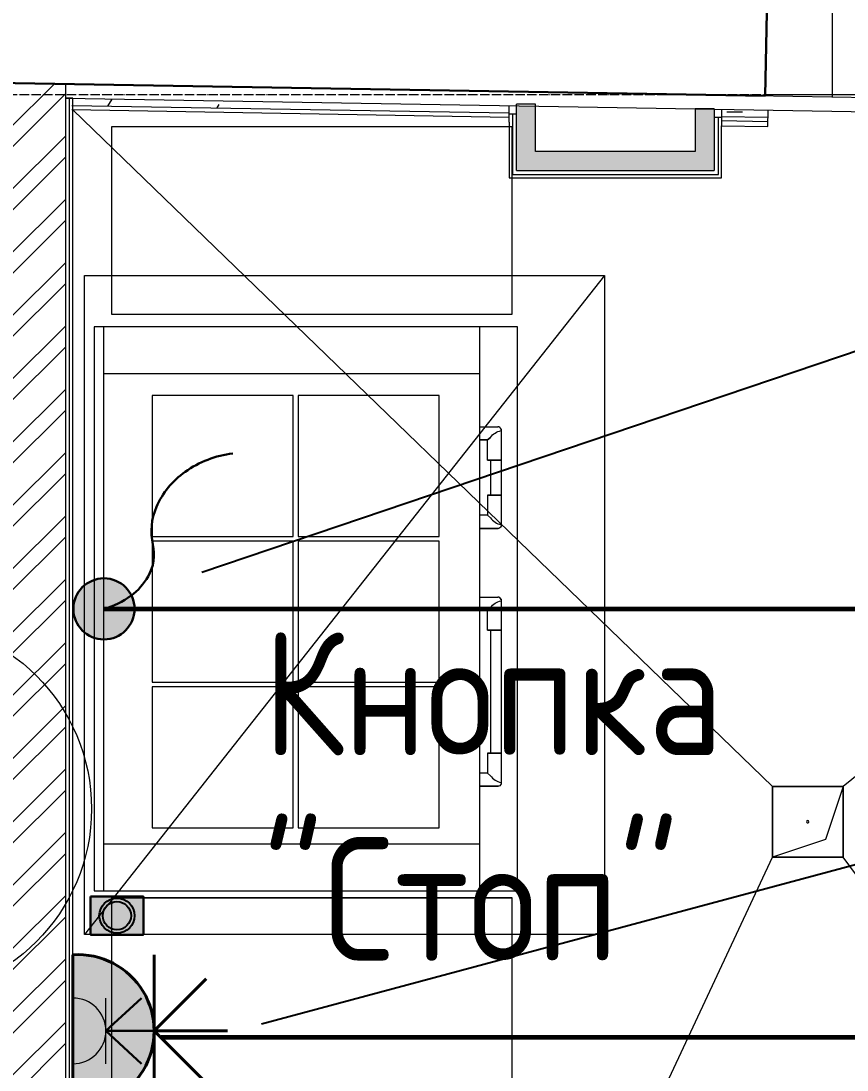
# Model space of a CAD drawing. Header units: millimetres. Extents: x -32 to 417638015, y -35 to 175284279.
# Drawn here: x 221053 to 222809, y 86238 to 88470 of the extents above; entities that cross this region are included whole.
import ezdxf
from ezdxf.enums import TextEntityAlignment as Align

# ---------------------------------------------------------------- set-up
doc = ezdxf.new("R2010")
doc.units = ezdxf.units.MM
doc.linetypes.add('ADSK_Линия сетки', pattern=[25, 20, -2.5, 0, -2.5])
for name, color, linetype, lineweight in [('_ЭМ_гофра', 5, 'Continuous', 60), ('_ЭМ_Розетки комп', 1, 'Continuous', 30), ('_ЭМ_ТХ_пищеблок', 7, 'Continuous', 30), ('Атрибут', 7, 'Continuous', 5), ('Обобщенные модели', 7, 'Continuous', 18), ('Оборудование', 7, 'Continuous', 18), ('Оборудование пищеблок', 250, 'Continuous', 5), ('Оси', 253, 'Continuous', 9), ('Перекрытие', 7, 'Continuous', 18), ('Пищ_ОБорудование', 7, 'Continuous', 0), ('Стены внутренние', 7, 'Continuous', 18), ('Стены несущие', 7, 'Continuous', 30), ('Стены отделка', 7, 'Continuous', 30), ('Стены штриховка', 7, 'Continuous', 9), ('ТХ_розетки', 3, 'Continuous', 13), ('ШТРИХОВКА', 252, 'Continuous', 15), ('ЭМ', 5, 'Continuous', 40), ('ЭО', 94, 'Continuous', 30), ('ЭОМ_Кабельный вывод', 1, 'Continuous', 35)]:
    doc.layers.add(name, color=color, linetype=linetype, lineweight=lineweight)
doc.layers.add('PDF __ЭМ_Надписи', color=7, linetype='Continuous')
doc.layers.add('ЭОМ_Лотки рабочие', color=5, linetype='Continuous')
doc.layers.add('Линии', color=7, linetype='Continuous', lineweight=9, true_color=0x00a600)
doc.styles.add('GOST Common', font='GOST_Common.ttf', dxfattribs={"width": 0.9, "height": 350})
doc.styles.add('ISOCPEUR', font='isocpeur.ttf', dxfattribs={"width": 0.85, "height": 275})
pattern_1 = [(0, (557.2, 188.9), (406.4, 101.6), [33.528, -271.272, 33.528, -271.272, -1625.6]), (0, (557.2, 188.9), (406.4, 101.6), [-609.6, 33.528, -576.072, 33.528, -271.272, -711.2]), (0, (557.2, 188.9), (406.4, 101.6), [-1524, 33.528, -169.672, 33.528, -474.472]), (120, (709.6, 239.7), (-291.18818, 301.15272), [33.528, -271.272, 33.528, -271.272, -1625.6]), (120, (709.6, 239.7), (-291.18818, 301.15272), [-609.6, 33.528, -576.072, 33.528, -271.272, -711.2]), (120, (709.6, 239.7), (-291.18818, 301.15272), [-1524, 33.528, -169.672, 33.528, -474.472]), (240, (760.4, 442.9), (-115.21182, -402.75272), [33.528, -271.272, 33.528, -271.272, -1625.6]), (240, (760.4, 442.9), (-115.21182, -402.75272), [-609.6, 33.528, -576.072, 33.528, -271.272, -711.2]), (240, (760.4, 442.9), (-115.21182, -402.75272), [-1524, 33.528, -169.672, 33.528, -474.472])]

# ---------------------------------------------------------------- blocks, each defined once
blk = doc.blocks.new('_ЭМ_ТХ_Пищеблок')
at = {"layer": 'Оборудование', "color": 8}
for p, q in [((59099.3, 38314.7, 2), (57993.3, 36912.6, 2)), ((57993.3, 36912.6, 2), (57993.3, 38314.7, 2)), ((57993.3, 38314.7, 2), (59099.3, 38314.7, 2)), ((59099.3, 38314.7, 2), (59099.3, 36912.6, 2)), ((59099.3, 36912.6, 2), (57993.3, 36912.6, 2))]:
    blk.add_line(p, q, dxfattribs=at)
at = {"layer": 'Оборудование пищеблок', "color": 8}
for points in [[(58901.9, 38632.1), (58901.9, 38232.1), (58051.9, 38232.1), (58051.9, 38632.1)], [(58901.9, 36991.2), (58901.9, 36591.2), (58051.9, 36591.2), (58051.9, 36991.2)]]:
    blk.add_lwpolyline(points, close=True, dxfattribs=at)
at = {"layer": 'Пищ_ОБорудование', "color": 8}
for points in [[(58914.2, 38206), (58014.2, 38206), (58014.2, 37006), (58914.2, 37006)], [(58834.2, 37006), (58834.2, 38206), (58034.2, 38206), (58034.2, 37006)], [(58834.2, 37106), (58834.2, 38106), (58034.2, 38106), (58034.2, 37106)], [(58437.5, 37759.8), (58437.5, 38059.8), (58137.5, 38059.8), (58137.5, 37759.8)], [(58747.5, 37759.8), (58747.5, 38059.8), (58447.5, 38059.8), (58447.5, 37759.8)], [(58437.5, 37449.8), (58437.5, 37749.8), (58137.5, 37749.8), (58137.5, 37449.8)], [(58747.5, 37449.8), (58747.5, 37749.8), (58447.5, 37749.8), (58447.5, 37449.8)], [(58437.5, 37139.8), (58437.5, 37439.8), (58137.5, 37439.8), (58137.5, 37139.8)], [(58747.5, 37139.8), (58747.5, 37439.8), (58447.5, 37439.8), (58447.5, 37139.8)]]:
    blk.add_lwpolyline(points, close=True, dxfattribs=at)
for points in [[(58834.2, 37993.1), (58872.7, 37993.1)], [(58850.6, 37922.4), (58879.2, 37922.4), (58850.6, 37922.4), (58850.6, 37965), (58856.7, 37970.7), (58850.6, 37965), (58834.2, 37965)], [(58879.2, 37988.3), (58879.2, 37781.6)], [(58856.7, 37922.4), (58856.7, 37847.5)], [(58850.6, 37847.5), (58879.2, 37847.5), (58850.6, 37847.5), (58850.6, 37804.8), (58856.7, 37799.2), (58850.6, 37804.8), (58834.2, 37804.8)], [(58872.7, 37776.7), (58834.2, 37776.7)], [(58872.7, 37776.7), (58834.2, 37776.7)], [(58834.2, 37776.7), (58872.7, 37776.7)], [(58834.2, 37630.8), (58872.7, 37630.8)], [(58879.2, 37626), (58879.2, 37233.1)], [(58850.6, 37560.1), (58879.2, 37560.1), (58850.6, 37560.1), (58850.6, 37602.7), (58856.7, 37608.4), (58850.6, 37602.7), (58834.2, 37602.7)], [(58856.7, 37560.1), (58856.7, 37298.9)], [(58850.6, 37298.9), (58879.2, 37298.9), (58850.6, 37298.9), (58850.6, 37256.3), (58856.7, 37250.7), (58850.6, 37256.3), (58834.2, 37256.3)], [(58872.7, 37228.2), (58834.2, 37228.2)], [(58834.2, 37228.2), (58872.7, 37228.2)]]:
    blk.add_lwpolyline(points, dxfattribs=at)
for points in [[(58879.2, 37988.3, 0.332973), (58872.3, 37993.1)], [(58850.6, 37965), (58856.7, 37970.7, -0.180162), (58879.2, 37985)], [(58850.6, 37804.8), (58856.7, 37799.2, 0.180162), (58879.2, 37784.9)], [(58879.2, 37781.6, -0.332973), (58872.3, 37776.7)], [(58850.6, 37602.7), (58856.7, 37608.4, -0.180162), (58879.2, 37622.7)], [(58879.2, 37626, 0.332973), (58872.3, 37630.8)], [(58850.6, 37256.3), (58856.7, 37250.7, 0.180162), (58879.2, 37236.3)], [(58879.2, 37233.1, -0.332973), (58872.3, 37228.2)]]:
    blk.add_lwpolyline(points, format="xyb", dxfattribs=at)
at = {"layer": 'Атрибут', "color": 8, "style": 'ISOCPEUR', "width": 0.85}
blk.add_attdef('№_ПОЗИЦИИ', text='', height=150, rotation=90, dxfattribs=at).set_placement((58331.7, 39155.2), align=Align.MIDDLE_CENTER)
blk = doc.blocks.new('ТХ пищеблок....')
at = {"layer": 'Оборудование', "color": 8}
for p, q in [((5328, 21580.4, 2), (5328, 22982.6, 2)), ((5328, 22982.6, 2), (6434, 22982.6, 2)), ((6434, 22982.6, 2), (5328, 21580.4, 2)), ((6434, 22982.6, 2), (6434, 21580.4, 2)), ((6434, 21580.4, 2), (5328, 21580.4, 2))]:
    blk.add_line(p, q, dxfattribs=at)
at = {"layer": 'Оборудование пищеблок', "color": 8}
for points in [[(6236.6, 23299.9), (6236.6, 22899.9), (5386.6, 22899.9), (5386.6, 23299.9)], [(6236.6, 21659.1), (6236.6, 21259.1), (5386.6, 21259.1), (5386.6, 21659.1)]]:
    blk.add_lwpolyline(points, close=True, dxfattribs=at)
at = {"layer": 'Пищ_ОБорудование', "color": 8}
for points in [[(6248.9, 22873.9), (5348.9, 22873.9), (5348.9, 21673.9), (6248.9, 21673.9)], [(6168.9, 21673.9), (6168.9, 22873.9), (5368.9, 22873.9), (5368.9, 21673.9)], [(6168.9, 21773.9), (6168.9, 22773.9), (5368.9, 22773.9), (5368.9, 21773.9)], [(5772.2, 22427.7), (5772.2, 22727.7), (5472.2, 22727.7), (5472.2, 22427.7)], [(6082.2, 22427.7), (6082.2, 22727.7), (5782.2, 22727.7), (5782.2, 22427.7)], [(5772.2, 22117.7), (5772.2, 22417.7), (5472.2, 22417.7), (5472.2, 22117.7)], [(6082.2, 22117.7), (6082.2, 22417.7), (5782.2, 22417.7), (5782.2, 22117.7)], [(5772.2, 21807.7), (5772.2, 22107.7), (5472.2, 22107.7), (5472.2, 21807.7)], [(6082.2, 21807.7), (6082.2, 22107.7), (5782.2, 22107.7), (5782.2, 21807.7)]]:
    blk.add_lwpolyline(points, close=True, dxfattribs=at)
for points in [[(6168.9, 22661), (6207.4, 22661)], [(6213.9, 22656.1), (6213.9, 22449.4)], [(6185.4, 22590.2), (6213.9, 22590.2), (6185.4, 22590.2), (6185.4, 22632.9), (6191.4, 22638.5), (6185.4, 22632.9), (6168.9, 22632.9)], [(6191.4, 22590.2), (6191.4, 22515.3)], [(6185.4, 22515.3), (6213.9, 22515.3), (6185.4, 22515.3), (6185.4, 22472.7), (6191.4, 22467), (6185.4, 22472.7), (6168.9, 22472.7)], [(6207.4, 22444.6), (6168.9, 22444.6)], [(6207.4, 22444.6), (6168.9, 22444.6)], [(6168.9, 22444.6), (6207.4, 22444.6)], [(6168.9, 22298.7), (6207.4, 22298.7)], [(6185.4, 22228), (6213.9, 22228), (6185.4, 22228), (6185.4, 22270.6), (6191.4, 22276.2), (6185.4, 22270.6), (6168.9, 22270.6)], [(6213.9, 22293.8), (6213.9, 21900.9)], [(6191.4, 22228), (6191.4, 21966.8)], [(6185.4, 21966.8), (6213.9, 21966.8), (6185.4, 21966.8), (6185.4, 21924.2), (6191.4, 21918.5), (6185.4, 21924.2), (6168.9, 21924.2)], [(6207.4, 21896.1), (6168.9, 21896.1)], [(6168.9, 21896.1), (6207.4, 21896.1)]]:
    blk.add_lwpolyline(points, dxfattribs=at)
for points in [[(6213.9, 22656.1, 0.332973), (6207, 22661)], [(6185.4, 22632.9), (6191.4, 22638.5, -0.180162), (6213.9, 22652.8)], [(6185.4, 22472.7), (6191.4, 22467, 0.180162), (6213.9, 22452.7)], [(6213.9, 22449.4, -0.332973), (6207, 22444.6)], [(6213.9, 22293.8, 0.332973), (6207, 22298.7)], [(6185.4, 22270.6), (6191.4, 22276.2, -0.180162), (6213.9, 22290.6)], [(6185.4, 21924.2), (6191.4, 21918.5, 0.180162), (6213.9, 21904.2)], [(6213.9, 21900.9, -0.332973), (6207, 21896.1)]]:
    blk.add_lwpolyline(points, format="xyb", dxfattribs=at)
at = {"layer": 'ТХ_розетки', "color": 8, "lineweight": 0}
for p, q in [((5303.6, 21305.6), (5303.6, 21445.6)), ((5373.6, 21305.6), (5373.6, 21445.6))]:
    blk.add_line(p, q, dxfattribs=at)
at = {"layer": 'ТХ_розетки', "color": 8, "lineweight": 30}
for p, q in [((5449.6, 21445.4), (5373.6, 21375.6)), ((5373.6, 21375.6), (5473.6, 21375.6)), ((5449.6, 21305.8), (5373.6, 21375.6))]:
    blk.add_line(p, q, dxfattribs=at)
at = {"layer": 'ТХ_розетки', "color": 8, "lineweight": 0}
blk.add_arc((5303.6, 21375.6), 70, 270, 90, dxfattribs=at)
blk = doc.blocks.new('1 этаж')
at = {"layer": 'Стены внутренние', "lineweight": 9}
h = blk.add_hatch(dxfattribs=at)
h.set_pattern_fill('FP_12', color=8, style=0, pattern_type=2)
h.set_pattern_definition(pattern_1)
h.paths.add_polyline_path([(52953.147, 36695.042), (52953.147, 36710.044), (52023.859, 36725.761), (52023.605, 36710.763), (52932.775, 36695.386)])
at = {"layer": 'Стены внутренние'}
for points in [[(52969.047, 36612.466), (53009.047, 36612.466), (53009.047, 36709.099), (52969.047, 36709.775), (52969.047, 36685.267)], [(53389.047, 36612.466), (53389.047, 36702.672), (53349.047, 36703.348), (53349.047, 36612.466), (53380.685, 36612.466)], [(53064.484, 36572.466), (53389.047, 36572.466), (53389.047, 36612.466), (52969.047, 36612.466), (52969.047, 36572.466), (53058.792, 36572.466)]]:
    blk.add_hatch(color=8, dxfattribs=at).paths.add_polyline_path(points)
at = {"layer": 'Стены внутренние', "lineweight": 9}
h = blk.add_hatch(dxfattribs=at)
h.set_pattern_fill('FP_12', color=8, style=0, pattern_type=2)
h.set_pattern_definition(pattern_1)
h.paths.add_polyline_path([(55423.119, 36653.267), (55423.119, 36657.964), (54863.662, 36668.172), (54864.331, 36662.718), (55420.682, 36653.308)])
h.paths.add_polyline_path([(53503.394, 36685.735), (53503.647, 36700.733), (53404.947, 36702.403), (53404.947, 36687.4), (53460.568, 36686.46)])
at = {"layer": 'Стены штриховка'}
h = blk.add_hatch(dxfattribs=at)
h.set_pattern_fill('ANSI32', color=8, scale=10)
h.set_pattern_definition([(45, (-31496.66, 188.9), (-67.35192, 67.35192), []), (45, (-31451.76, 188.9), (-67.35192, 67.35192), [])])
h.paths.add_polyline_path([(52009.727, 36756.005), (51889.727, 36758.034), (51889.727, 33327.305), (52009.727, 33327.305)])
h.paths.add_polyline_path([(51889.727, 34752.838), (51882.778, 34765.182), (49538.085, 34765.182), (49538.085, 34645.182), (51889.727, 34645.182)])
h.paths.add_polyline_path([(51889.727, 34495.182), (49538.085, 34495.182), (49538.085, 34375.182), (51889.727, 34375.182)])
at = {"layer": 'Линии', "color": 8}
blk.add_circle((51665.169, 35214.418), 400, dxfattribs=at)
at = {"layer": 'Обобщенные модели', "color": 8}
for p, q in [((53513.085, 35111.63), (53513.085, 35261.63)), ((53513.085, 35261.63), (53663.085, 35261.63)), ((53663.085, 35261.63), (53513.085, 35261.63)), ((53513.085, 35261.63), (53513.085, 35111.63)), ((53663.085, 35261.63), (53625.585, 35149.13)), ((53663.085, 35261.63), (53663.085, 35111.63)), ((53663.085, 35111.63), (53663.085, 35261.63)), ((53625.585, 35149.13), (53513.085, 35111.63)), ((53663.085, 35111.63), (53513.085, 35111.63)), ((53513.085, 35111.63), (53663.085, 35111.63))]:
    blk.add_line(p, q, dxfattribs=at)
for start, end in [(0, 180), (120, 180), (180, 0), (240, 345), (15, 90)]:
    blk.add_arc((53588.085, 35186.63), 2.5, start, end, dxfattribs=at)
at = {"layer": 'Оси', "color": 8, "linetype": 'ADSK_Линия сетки'}
blk.add_line((-9557.528, 36733.902), (56672.201, 36733.902), dxfattribs=at)
at = {"layer": 'Перекрытие', "color": 8}
for p, q in [((53640.157, 37434.772), (53640.157, 36728.429)), ((53497.906, 36733.902), (54858.101, 36733.902)), ((53513.085, 35261.63), (52025.627, 36701.728)), ((55372.176, 36634.902), (53663.085, 35261.63)), ((51934.727, 31731.082), (53513.085, 35111.63)), ((55403.552, 32755.546), (53663.085, 35111.63))]:
    blk.add_line(p, q, dxfattribs=at)
at = {"layer": 'Стены несущие', "color": 8}
for p, q in [((53497.855, 36730.836), (53506.057, 37215.827)), ((49538.085, 36797.808), (53497.855, 36730.836))]:
    blk.add_line(p, q, dxfattribs=at)
at = {"layer": 'Стены отделка', "color": 8, "lineweight": 9}
for p, q in [((53058.792, 36738.262), (49550.223, 36797.603)), ((52009.727, 36756.005), (52009.727, 33327.305)), ((52009.727, 36726), (53058.285, 36708.266)), ((52025.627, 36726), (52009.727, 36726)), ((52025.627, 33311.405), (52025.627, 36726)), ((55429.382, 36698.167), (53058.792, 36738.262)), ((52953.147, 36692.407), (52953.147, 36710.044)), ((53009.047, 36713.189), (52969.047, 36713.189)), ((52969.047, 36572.466), (52969.047, 36713.189)), ((53009.047, 36612.466), (53009.047, 36713.189)), ((53058.285, 36708.266), (55428.875, 36668.172)), ((53349.047, 36703.348), (53349.047, 36612.466)), ((53389.047, 36703.348), (53349.047, 36703.348)), ((53389.047, 36703.348), (53389.047, 36572.466)), ((53404.947, 36702.403), (53404.947, 36685.035)), ((53503.056, 36665.738), (53503.647, 36700.733)), ((52969.047, 36692.407), (52953.147, 36692.407)), ((52953.147, 36675.039), (52953.147, 36556.566)), ((53404.947, 36685.035), (53389.047, 36685.035)), ((53404.947, 36667.398), (53503.056, 36665.738)), ((53404.947, 36556.566), (53404.947, 36667.398)), ((53349.047, 36612.466), (53009.047, 36612.466)), ((52969.047, 36572.466), (53389.047, 36572.466)), ((52953.147, 36556.566), (53404.947, 36556.566))]:
    blk.add_line(p, q, dxfattribs=at)
at = {"layer": 'Стены штриховка', "color": 8}
for p, q in [((52018.727, 33318.305), (52018.727, 36726)), ((52023.453, 36701.765), (52953.147, 36686.041)), ((52023.605, 36710.763), (52953.147, 36695.042)), ((52953.147, 36675.039), (52953.147, 36692.407)), ((52960.047, 36692.407), (52960.047, 36563.466)), ((53398.047, 36563.466), (53398.047, 36685.035)), ((53404.947, 36687.4), (53503.394, 36685.735)), ((53404.947, 36685.035), (53404.947, 36667.398)), ((53404.947, 36678.399), (53503.242, 36676.737)), ((52960.047, 36563.466), (53398.047, 36563.466))]:
    blk.add_line(p, q, dxfattribs=at)
at = {"layer": 'ЭОМ_Лотки рабочие'}
blk.add_blockref('ТХ пищеблок....', (46722.058, 13366.044), dxfattribs=at)
blk = doc.blocks.new('*U484')
at = {"transparency": 33554559}
h = blk.add_hatch(color=7, dxfattribs=at)
h.dxf.hatch_style = 1
h.paths.add_polyline_path([(37.5, -27), (37.5, 27), (-37.5, 27), (-37.5, -27)])
at = {"transparency": 33554687}
h = blk.add_hatch(color=250, dxfattribs=at)
h.dxf.hatch_style = 1
h.paths.add_polyline_path([(-25, 0, 1), (25, 0, 1)])
h.paths.add_polyline_path([(20, 0, -1), (-20, 0, -1)], flags=16)
h = blk.add_hatch(color=1, dxfattribs=at)
h.dxf.hatch_style = 1
h.paths.add_polyline_path([(-20, 0, 1), (20, 0, 1)])
at = {"color": 0, "linetype": 'ByBlock'}
blk.add_lwpolyline([(-37.5, 27), (37.5, 27), (37.5, -27), (-37.5, -27)], close=True, dxfattribs=at)
at = {"linetype": 'ByBlock', "lineweight": 25}
for radius in [25, 20]:
    blk.add_circle((0, 0), radius, dxfattribs=at)
at = {"insert": (206.9, 402.8), "char_height": 175, "attachment_point": 1, "style": 'GOST Common'}
blk.add_mtext_dynamic_manual_height_columns('Кнопка\\P"Стоп"', width=85.894, gutter_width=12.5, heights=[0], dxfattribs=at)
blk = doc.blocks.new('*U947')
at = {"lineweight": -2}
h = blk.add_hatch(color=0, dxfattribs=at)
h.dxf.hatch_style = 1
edge = h.paths.add_edge_path()
edge.add_arc((0, 0), 65, 0, 360)
at = {"color": 0, "lineweight": -2}
blk.add_lwpolyline([(0, 0, -0.089362), (-57.6, 28.1, -0.105459), (-93.9, 68.8, -0.18734), (-104.1, 136.9, 0.159257), (-111.6, 216.8, 0.13816), (-172.4, 291.5, 0.121425), (-274.1, 330.9)], format="xyb", dxfattribs=at)
blk.add_circle((0, 0), 65, dxfattribs=at)
at = {"color": 7, "style": 'GOST Common', "width": 0.9}
blk.add_attdef('ОБОРУДОВАНИЕ', (25.5, 114.7), '', height=250, dxfattribs=at)
blk = doc.blocks.new('3-х фазная розетка')
at = {"layer": 'ЭМ'}
h = blk.add_hatch(color=5, dxfattribs=at)
h.dxf.hatch_style = 1
h.paths.add_polyline_path([(0, 172.8, 0.433155), (-162, 0), (0, 0)])
h.paths.add_polyline_path([(0, 172.8), (0, 0), (162, 0, 0.433155)])
at = {"layer": 'ЭМ', "color": 5}
for p, q in [((0, 172.8), (0, 328.9)), ((0, 172.8), (-110.4, 283.1)), ((0, 172.8), (110.4, 283.1)), ((-162, 172.8), (162, 172.8)), ((-162, 0), (162, 0))]:
    blk.add_line(p, q, dxfattribs=at)
blk.add_arc((0, 10.4), 162.3, 356.3196, 183.6804, dxfattribs=at)

msp = doc.modelspace()

# ---------------------------------------------------------------- linework, layer by layer
at = {"layer": '_ЭМ_гофра', "linetype": 'ByBlock'}
for points in [[(221229, 87218.9), (223013.5, 87218.9)], [(221350.6, 86307.8), (223013.5, 86307.8)]]:
    msp.add_lwpolyline(points, dxfattribs=at)
at = {"layer": 'PDF __ЭМ_Надписи', "lineweight": 25}
for points in [[(221437.2, 87296.7), (227101.4, 89214.4), (232507.3, 89214.4)], [(221564.2, 86335.7), (227097.1, 87821.6), (232909.5, 87821.6)]]:
    msp.add_lwpolyline(points, dxfattribs=at)

# ---------------------------------------------------------------- block references
at = {"layer": '_ЭМ_Розетки комп', "xscale": 1.5, "yscale": 1.5, "zscale": 1.5}
msp.add_blockref('*U484', (221256.7, 86566.1), dxfattribs=at)
at = {"layer": '_ЭМ_ТХ_пищеблок', "lineweight": 50}
msp.add_blockref('_ЭМ_ТХ_Пищеблок', (163194.2, 49613.2), dxfattribs=at)
at = {"layer": 'ШТРИХОВКА'}
msp.add_blockref('1 этаж', (169137.4, 51579.3), dxfattribs=at)
at = {"layer": 'ЭО', "rotation": 270}
msp.add_blockref('3-х фазная розетка', (221163.1, 86321), dxfattribs=at)
at = {"layer": 'ЭОМ_Кабельный вывод', "color": 5, "lineweight": 30, "xscale": -1}
msp.add_blockref('*U947', (221229, 87218.9), dxfattribs=at)

doc.saveas('drawing.dxf')
